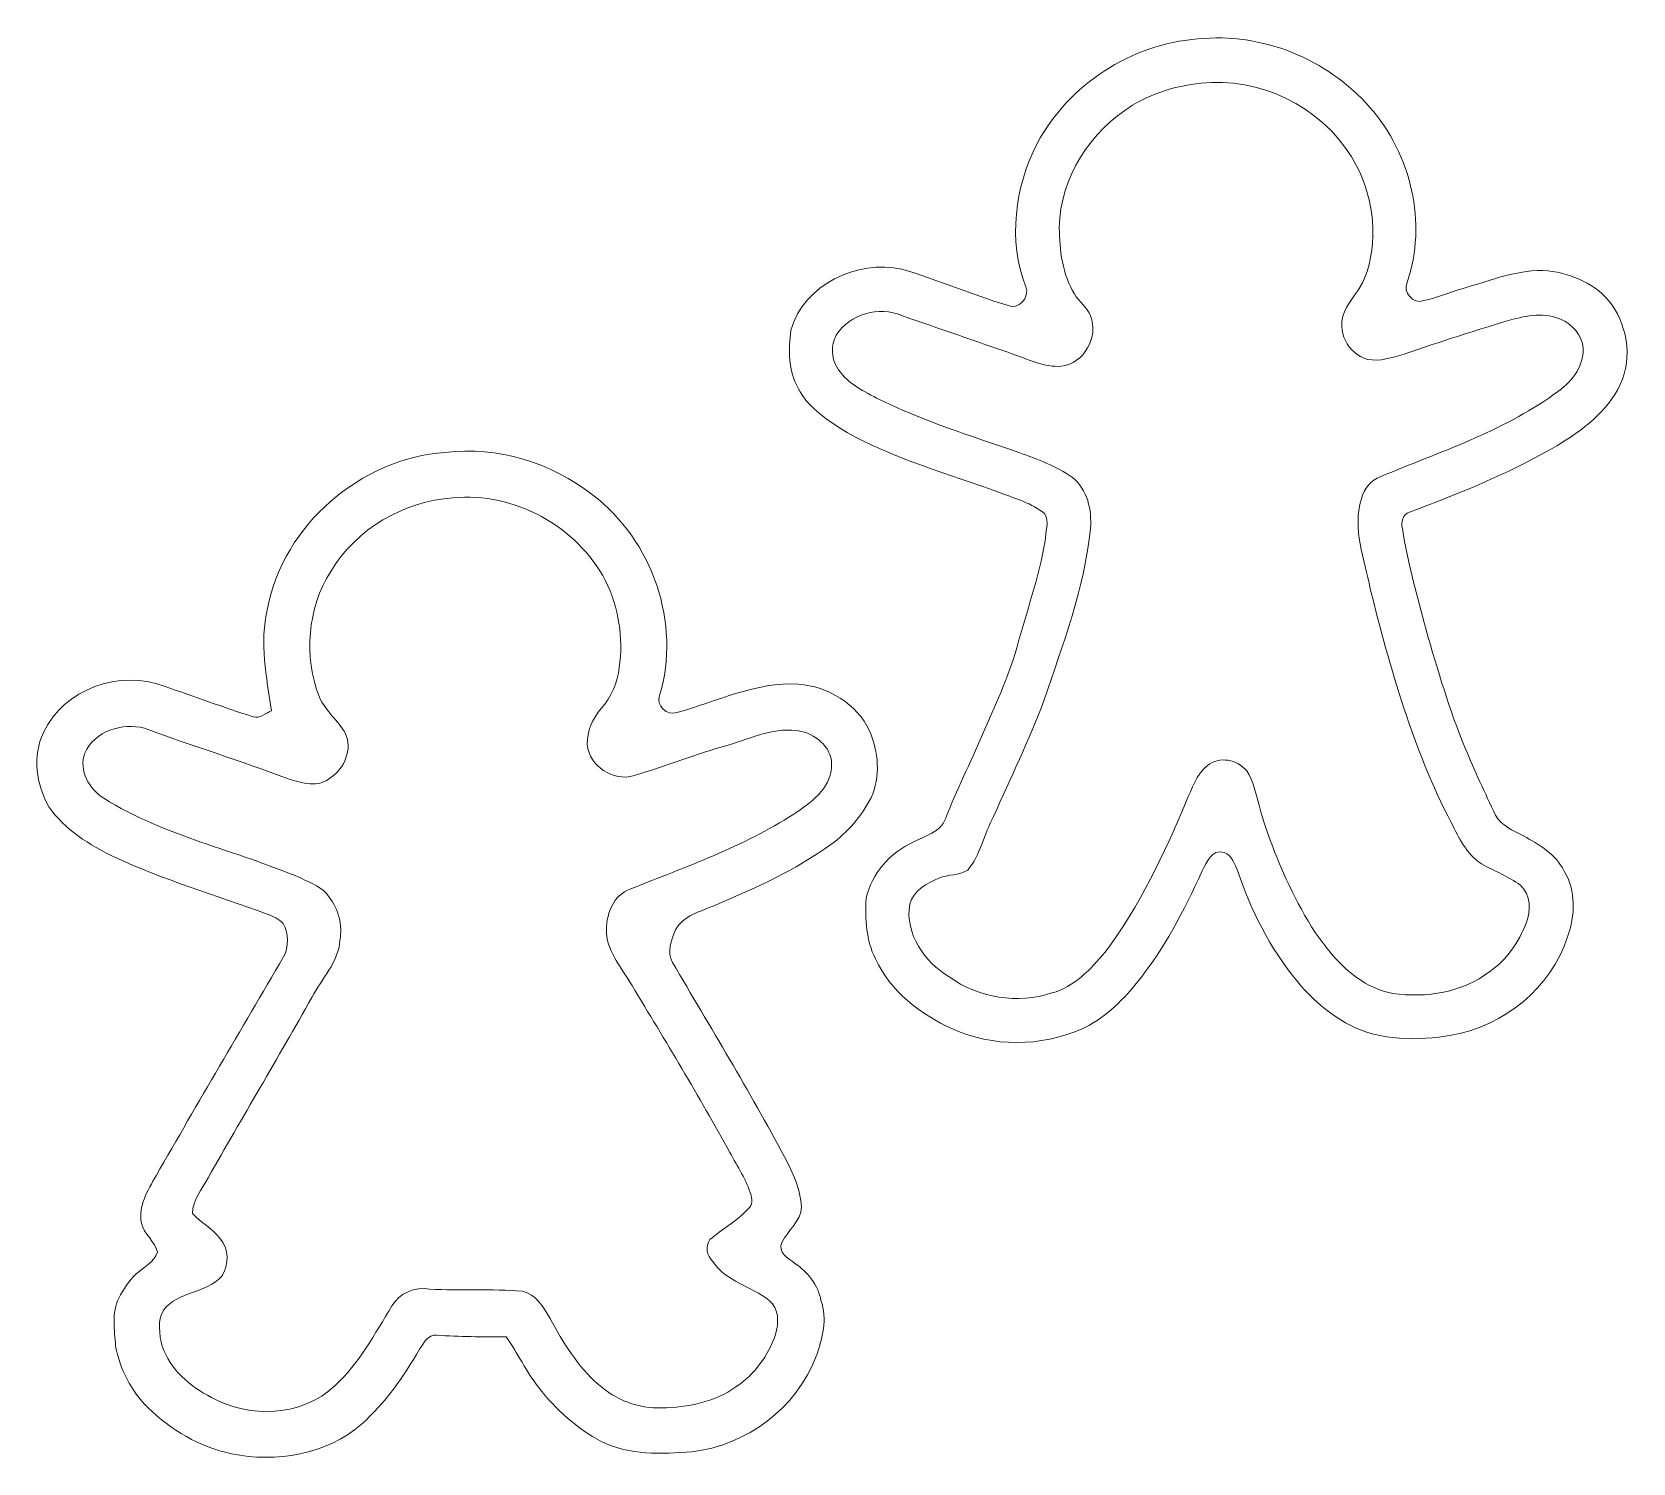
# Model space of a CAD drawing. Header units: centimetres. Extents: x -16.3 to 16.3, y -14.6 to 14.6.
import ezdxf

# ---------------------------------------------------------------- set-up
doc = ezdxf.new("R2010")
doc.units = ezdxf.units.CM
doc.header["$MEASUREMENT"] = 0
doc.layers.add('Layer 1', color=7, linetype='Continuous')

msp = doc.modelspace()

# ---------------------------------------------------------------- linework, layer by layer
at = {"layer": 'Layer 1', "color": 8, "lineweight": 9}
for points, knots in [([(7.44969, 14.43505), (8.75321, 14.57722), (10.10047, 14.02547), (10.95772, 13.04017), (10.95772, 13.04017), (11.79521, 12.08661), (12.1307, 10.68855), (11.71442, 9.4757), (11.71442, 9.4757), (11.62482, 9.27744), (11.83543, 9.02485), (12.05344, 9.10669), (12.05344, 9.10669), (12.32932, 9.15397), (12.58332, 9.28661), (12.8546, 9.3547), (12.8546, 9.3547), (13.4201, 9.5145), (13.98455, 9.7558), (14.58427, 9.71453), (14.58427, 9.71453), (15.0771, 9.65526), (15.57346, 9.43866), (15.87897, 9.03473), (15.87897, 9.03473), (16.22575, 8.53837), (16.31535, 7.83105), (16.00385, 7.29518), (16.00385, 7.29518), (15.70681, 6.75825), (15.18752, 6.39136), (14.66647, 6.09362), (14.66647, 6.09362), (13.74572, 5.56304), (12.75371, 5.17146), (11.76205, 4.79645), (11.76205, 4.79645), (11.62482, 4.75024), (11.58002, 4.59396), (11.62235, 4.46096), (11.62235, 4.46096), (11.71619, 3.75929), (11.93385, 3.08231), (12.10142, 2.39616), (12.10142, 2.39616), (12.33884, 1.58512), (12.57097, 0.76985), (12.90011, -0.01014), (12.90011, -0.01014), (13.08708, -0.47263), (13.30087, -0.92348), (13.51571, -1.37363), (13.51571, -1.37363), (13.63177, -1.59447), (13.87378, -1.68725), (14.08297, -1.79696), (14.08297, -1.79696), (14.40365, -1.973), (14.74443, -2.17267), (14.91306, -2.51345), (14.91306, -2.51345), (15.15824, -2.91386), (15.13848, -3.42362), (14.98362, -3.85401), (14.98362, -3.85401), (14.64742, -4.89223), (13.68822, -5.67575), (12.61965, -5.85743), (12.61965, -5.85743), (11.92962, -5.97491), (11.17644, -5.97773), (10.53967, -5.65), (10.53967, -5.65), (10.12022, -5.41999), (9.74804, -5.10425), (9.45277, -4.72819), (9.45277, -4.72819), (8.91831, -4.07979), (8.53307, -3.3192), (8.26955, -2.52404), (8.26955, -2.52404), (8.20287, -2.38151), (8.15419, -2.18784), (7.98556, -2.13775), (7.98556, -2.13775), (7.73121, -2.0619), (7.63208, -2.33883), (7.53895, -2.51169), (7.53895, -2.51169), (7.17206, -3.3192), (6.76354, -4.11648), (6.19839, -4.8058), (6.19839, -4.8058), (5.88971, -5.18186), (5.5267, -5.52794), (5.0815, -5.73537), (5.0815, -5.73537), (4.25494, -6.09415), (3.27563, -6.10403), (2.4526, -5.73043), (2.4526, -5.73043), (1.80172, -5.43093), (1.19353, -4.9635), (0.88415, -4.30098), (0.88415, -4.30098), (0.70105, -3.92245), (0.66966, -3.4903), (0.69647, -3.07684), (0.69647, -3.07684), (0.80265, -2.5632), (1.18789, -2.14057), (1.65708, -1.92396), (1.65708, -1.92396), (1.89627, -1.8019), (2.20742, -1.72605), (2.31466, -1.4523), (2.31466, -1.4523), (2.52703, -0.86386), (2.8276, -0.31353), (3.06678, 0.26397), (3.06678, 0.26397), (3.30843, 0.85064), (3.59736, 1.42002), (3.76563, 2.03456), (3.76563, 2.03456), (3.9579, 2.76057), (4.22107, 3.47001), (4.34348, 4.21296), (4.34348, 4.21296), (4.34172, 4.39076), (4.43485, 4.59572), (4.33784, 4.76188), (4.33784, 4.76188), (4.07467, 4.98166), (3.73777, 5.07197), (3.42379, 5.19227), (3.42379, 5.19227), (2.37957, 5.58068), (1.29019, 5.87066), (0.31159, 6.41747), (0.31159, 6.41747), (-0.07047, 6.65136), (-0.47405, 6.91136), (-0.68854, 7.32058), (-0.68854, 7.32058), (-0.88927, 7.68006), (-0.88821, 8.10939), (-0.836, 8.50662), (-0.836, 8.50662), (-0.57106, 9.43725), (0.51832, 9.94207), (1.42425, 9.74663), (1.42425, 9.74663), (2.15027, 9.53391), (2.84594, 9.22664), (3.5709, 9.01144), (3.5709, 9.01144), (3.7988, 8.9049), (4.0348, 9.16878), (3.95014, 9.38504), (3.95014, 9.38504), (3.5836, 10.3326), (3.72224, 11.41739), (4.18262, 12.30709), (4.18262, 12.30709), (4.8222, 13.50724), (6.09397, 14.33274), (7.44969, 14.43505), (7.44969, 14.43505), (7.44969, 14.43505), (7.44969, 14.43505), (7.44969, 14.43505)], [0, 0, 0, 0, 0.02272727, 0.02272727, 0.02272727, 0.02272727, 0.04545455, 0.04545455, 0.04545455, 0.04545455, 0.06818182, 0.06818182, 0.06818182, 0.06818182, 0.09090909, 0.09090909, 0.09090909, 0.09090909, 0.11363636, 0.11363636, 0.11363636, 0.11363636, 0.13636364, 0.13636364, 0.13636364, 0.13636364, 0.15909091, 0.15909091, 0.15909091, 0.15909091, 0.18181818, 0.18181818, 0.18181818, 0.18181818, 0.20454545, 0.20454545, 0.20454545, 0.20454545, 0.22727273, 0.22727273, 0.22727273, 0.22727273, 0.25, 0.25, 0.25, 0.25, 0.27272727, 0.27272727, 0.27272727, 0.27272727, 0.29545455, 0.29545455, 0.29545455, 0.29545455, 0.31818182, 0.31818182, 0.31818182, 0.31818182, 0.34090909, 0.34090909, 0.34090909, 0.34090909, 0.36363636, 0.36363636, 0.36363636, 0.36363636, 0.38636364, 0.38636364, 0.38636364, 0.38636364, 0.40909091, 0.40909091, 0.40909091, 0.40909091, 0.43181818, 0.43181818, 0.43181818, 0.43181818, 0.45454545, 0.45454545, 0.45454545, 0.45454545, 0.47727273, 0.47727273, 0.47727273, 0.47727273, 0.5, 0.5, 0.5, 0.5, 0.52272727, 0.52272727, 0.52272727, 0.52272727, 0.54545455, 0.54545455, 0.54545455, 0.54545455, 0.56818182, 0.56818182, 0.56818182, 0.56818182, 0.59090909, 0.59090909, 0.59090909, 0.59090909, 0.61363636, 0.61363636, 0.61363636, 0.61363636, 0.63636364, 0.63636364, 0.63636364, 0.63636364, 0.65909091, 0.65909091, 0.65909091, 0.65909091, 0.68181818, 0.68181818, 0.68181818, 0.68181818, 0.70454545, 0.70454545, 0.70454545, 0.70454545, 0.72727273, 0.72727273, 0.72727273, 0.72727273, 0.75, 0.75, 0.75, 0.75, 0.77272727, 0.77272727, 0.77272727, 0.77272727, 0.79545455, 0.79545455, 0.79545455, 0.79545455, 0.81818182, 0.81818182, 0.81818182, 0.81818182, 0.84090909, 0.84090909, 0.84090909, 0.84090909, 0.86363636, 0.86363636, 0.86363636, 0.86363636, 0.88636364, 0.88636364, 0.88636364, 0.88636364, 0.90909091, 0.90909091, 0.90909091, 0.90909091, 0.93181818, 0.93181818, 0.93181818, 0.93181818, 0.95454545, 0.95454545, 0.95454545, 0.95454545, 1, 1, 1, 1]), ([(7.73121, 13.54922), (7.16959, 13.52524), (6.60655, 13.37989), (6.12501, 13.08462), (6.12501, 13.08462), (5.26776, 12.56109), (4.6437, 11.61671), (4.6317, 10.59577), (4.6317, 10.59577), (4.63417, 10.13222), (4.6945, 9.64433), (4.94003, 9.2411), (4.94003, 9.2411), (5.02964, 9.07882), (5.20497, 8.97581), (5.26565, 8.7959), (5.26565, 8.7959), (5.44062, 8.36798), (5.133, 7.82011), (4.67016, 7.7672), (4.67016, 7.7672), (4.33114, 7.7485), (4.01681, 7.89667), (3.70672, 8.01061), (3.70672, 8.01061), (2.94648, 8.27308), (2.18731, 8.53766), (1.42707, 8.79978), (1.42707, 8.79978), (0.95964, 9.00368), (0.35957, 8.83294), (0.08616, 8.39867), (0.08616, 8.39867), (-0.02108, 8.20252), (-0.01861, 7.9457), (0.10027, 7.7552), (0.10027, 7.7552), (0.27631, 7.4444), (0.60722, 7.28283), (0.90919, 7.1202), (0.90919, 7.1202), (1.84229, 6.65524), (2.84206, 6.34797), (3.82384, 6.00613), (3.82384, 6.00613), (4.19638, 5.86925), (4.57526, 5.73308), (4.90158, 5.50095), (4.90158, 5.50095), (5.20497, 5.25683), (5.2974, 4.83773), (5.26565, 4.46555), (5.26565, 4.46555), (5.14605, 3.25094), (4.69908, 2.10511), (4.31914, 0.95471), (4.31914, 0.95471), (4.00905, 0.15425), (3.64534, -0.62433), (3.28938, -1.40503), (3.28938, -1.40503), (3.09889, -1.76274), (3.02621, -2.18043), (2.7648, -2.49793), (2.7648, -2.49793), (2.587, -2.60306), (2.36793, -2.58119), (2.17919, -2.65774), (2.17919, -2.65774), (1.93225, -2.75934), (1.66273, -2.91527), (1.5837, -3.18867), (1.5837, -3.18867), (1.48634, -3.79898), (1.8878, -4.36413), (2.38769, -4.66787), (2.38769, -4.66787), (2.98388, -5.09861), (3.78257, -5.23266), (4.48177, -4.99666), (4.48177, -4.99666), (4.93756, -4.87918), (5.266, -4.51159), (5.56268, -4.16975), (5.56268, -4.16975), (6.26507, -3.23488), (6.76848, -2.17091), (7.21615, -1.09599), (7.21615, -1.09599), (7.33328, -0.84164), (7.41759, -0.54425), (7.65042, -0.3668), (7.65042, -0.3668), (7.88784, -0.16748), (8.26143, -0.24227), (8.44805, -0.47546), (8.44805, -0.47546), (8.58881, -0.68501), (8.63009, -0.93689), (8.69994, -1.17466), (8.69994, -1.17466), (8.81283, -1.60435), (8.97122, -2.02027), (9.14197, -2.42985), (9.14197, -2.42985), (9.4383, -3.09624), (9.76815, -3.76193), (10.26592, -4.3038), (10.26592, -4.3038), (10.57389, -4.63929), (10.96759, -4.92716), (11.4255, -5.00618), (11.4255, -5.00618), (12.10354, -5.10672), (12.84543, -4.98607), (13.39823, -4.56203), (13.39823, -4.56203), (13.74501, -4.32638), (13.98631, -3.96019), (14.13942, -3.57531), (14.13942, -3.57531), (14.24278, -3.32202), (14.23502, -3.00135), (14.02265, -2.80485), (14.02265, -2.80485), (13.78029, -2.61858), (13.48819, -2.51804), (13.22678, -2.36423), (13.22678, -2.36423), (12.92516, -2.17408), (12.76993, -1.83471), (12.61542, -1.52815), (12.61542, -1.52815), (11.83296, -0.03096), (11.37258, 1.60629), (10.96336, 3.23718), (10.96336, 3.23718), (10.84694, 3.83796), (10.59224, 4.45532), (10.78627, 5.07056), (10.78627, 5.07056), (10.83495, 5.2727), (10.97853, 5.44945), (11.17714, 5.52141), (11.17714, 5.52141), (12.37447, 6.02236), (13.63212, 6.42982), (14.69928, 7.19076), (14.69928, 7.19076), (14.99067, 7.38443), (15.26443, 7.66912), (15.299, 8.03354), (15.299, 8.03354), (15.32475, 8.30412), (15.15718, 8.55848), (14.92682, 8.68512), (14.92682, 8.68512), (14.60297, 8.86751), (14.21844, 8.81918), (13.87589, 8.72534), (13.87589, 8.72534), (13.12836, 8.51085), (12.38929, 8.26814), (11.65445, 8.01379), (11.65445, 8.01379), (11.41245, 7.94288), (11.16056, 7.86104), (10.90656, 7.90901), (10.90656, 7.90901), (10.50687, 8.01732), (10.26733, 8.49709), (10.43737, 8.87986), (10.43737, 8.87986), (10.55273, 9.11975), (10.74287, 9.31589), (10.84941, 9.56037), (10.84941, 9.56037), (11.1341, 10.30014), (11.04803, 11.15422), (10.68572, 11.85201), (10.68572, 11.85201), (10.13186, 12.91952), (8.93101, 13.60214), (7.73121, 13.54922)], [0, 0, 0, 0, 0.0212766, 0.0212766, 0.0212766, 0.0212766, 0.04255319, 0.04255319, 0.04255319, 0.04255319, 0.06382979, 0.06382979, 0.06382979, 0.06382979, 0.08510638, 0.08510638, 0.08510638, 0.08510638, 0.10638298, 0.10638298, 0.10638298, 0.10638298, 0.12765957, 0.12765957, 0.12765957, 0.12765957, 0.14893617, 0.14893617, 0.14893617, 0.14893617, 0.17021277, 0.17021277, 0.17021277, 0.17021277, 0.19148936, 0.19148936, 0.19148936, 0.19148936, 0.21276596, 0.21276596, 0.21276596, 0.21276596, 0.23404255, 0.23404255, 0.23404255, 0.23404255, 0.25531915, 0.25531915, 0.25531915, 0.25531915, 0.27659574, 0.27659574, 0.27659574, 0.27659574, 0.29787234, 0.29787234, 0.29787234, 0.29787234, 0.31914894, 0.31914894, 0.31914894, 0.31914894, 0.34042553, 0.34042553, 0.34042553, 0.34042553, 0.36170213, 0.36170213, 0.36170213, 0.36170213, 0.38297872, 0.38297872, 0.38297872, 0.38297872, 0.40425532, 0.40425532, 0.40425532, 0.40425532, 0.42553191, 0.42553191, 0.42553191, 0.42553191, 0.44680851, 0.44680851, 0.44680851, 0.44680851, 0.46808511, 0.46808511, 0.46808511, 0.46808511, 0.4893617, 0.4893617, 0.4893617, 0.4893617, 0.5106383, 0.5106383, 0.5106383, 0.5106383, 0.53191489, 0.53191489, 0.53191489, 0.53191489, 0.55319149, 0.55319149, 0.55319149, 0.55319149, 0.57446809, 0.57446809, 0.57446809, 0.57446809, 0.59574468, 0.59574468, 0.59574468, 0.59574468, 0.61702128, 0.61702128, 0.61702128, 0.61702128, 0.63829787, 0.63829787, 0.63829787, 0.63829787, 0.65957447, 0.65957447, 0.65957447, 0.65957447, 0.68085106, 0.68085106, 0.68085106, 0.68085106, 0.70212766, 0.70212766, 0.70212766, 0.70212766, 0.72340426, 0.72340426, 0.72340426, 0.72340426, 0.74468085, 0.74468085, 0.74468085, 0.74468085, 0.76595745, 0.76595745, 0.76595745, 0.76595745, 0.78723404, 0.78723404, 0.78723404, 0.78723404, 0.80851064, 0.80851064, 0.80851064, 0.80851064, 0.82978723, 0.82978723, 0.82978723, 0.82978723, 0.85106383, 0.85106383, 0.85106383, 0.85106383, 0.87234043, 0.87234043, 0.87234043, 0.87234043, 0.89361702, 0.89361702, 0.89361702, 0.89361702, 0.91489362, 0.91489362, 0.91489362, 0.91489362, 0.93617021, 0.93617021, 0.93617021, 0.93617021, 0.95744681, 0.95744681, 0.95744681, 0.95744681, 1, 1, 1, 1]), ([(-7.87533, 6.0146), (-6.811, 6.14301), (-5.71245, 5.8061), (-4.87354, 5.14676), (-4.87354, 5.14676), (-3.6561, 4.22637), (-3.06767, 2.52845), (-3.51111, 1.05983), (-3.51111, 1.05983), (-3.58908, 0.85769), (-3.3573, 0.64179), (-3.15587, 0.71446), (-3.15587, 0.71446), (-2.34201, 0.93812), (-1.54473, 1.341), (-0.67937, 1.29514), (-0.67937, 1.29514), (-0.08388, 1.24257), (0.51091, 0.8965), (0.76526, 0.34228), (0.76526, 0.34228), (0.95435, -0.08317), (0.99104, -0.59293), (0.79595, -1.02332), (0.79595, -1.02332), (0.60439, -1.39832), (0.32111, -1.72605), (-0.02002, -1.97229), (-0.02002, -1.97229), (-0.74886, -2.50322), (-1.57965, -2.87011), (-2.40445, -3.22289), (-2.40445, -3.22289), (-2.68561, -3.34142), (-3.03169, -3.41762), (-3.18373, -3.71255), (-3.18373, -3.71255), (-3.27581, -3.9168), (-3.36577, -4.16339), (-3.24794, -4.37753), (-3.24794, -4.37753), (-2.47359, -5.68916), (-1.68549, -6.99408), (-0.96547, -8.33711), (-0.96547, -8.33711), (-0.80037, -8.65637), (-0.63844, -8.99257), (-0.61904, -9.35805), (-0.61904, -9.35805), (-0.6268, -9.64768), (-0.90267, -9.83148), (-1.01768, -10.07877), (-1.01768, -10.07877), (-1.11293, -10.28585), (-0.8868, -10.39874), (-0.76192, -10.50246), (-0.76192, -10.50246), (-0.49169, -10.67356), (-0.28567, -10.94519), (-0.22252, -11.26199), (-0.22252, -11.26199), (-0.09199, -11.6377), (-0.18618, -12.03704), (-0.31988, -12.39617), (-0.31988, -12.39617), (-0.71676, -13.44851), (-1.74123, -14.22144), (-2.8553, -14.34244), (-2.8553, -14.34244), (-3.46913, -14.39713), (-4.1193, -14.41476), (-4.68798, -14.13995), (-4.68798, -14.13995), (-5.19527, -13.87501), (-5.62425, -13.47814), (-5.97456, -13.02941), (-5.97456, -13.02941), (-6.22785, -12.70873), (-6.39719, -12.33408), (-6.63672, -12.00423), (-6.63672, -12.00423), (-7.10945, -12.00529), (-7.58217, -11.99965), (-8.05418, -11.96966), (-8.05418, -11.96966), (-8.23057, -11.95273), (-8.31877, -12.13159), (-8.39744, -12.25682), (-8.39744, -12.25682), (-8.72905, -12.81068), (-9.09594, -13.3589), (-9.58665, -13.78541), (-9.58665, -13.78541), (-10.30314, -14.407), (-11.32092, -14.57246), (-12.23073, -14.38337), (-12.23073, -14.38337), (-12.87773, -14.24755), (-13.46334, -13.89653), (-13.93641, -13.4418), (-13.93641, -13.4418), (-14.27437, -13.10384), (-14.4998, -12.65899), (-14.59081, -12.19156), (-14.59081, -12.19156), (-14.61057, -11.86912), (-14.67513, -11.51458), (-14.52308, -11.21331), (-14.52308, -11.21331), (-14.43101, -11.03304), (-14.31882, -10.85947), (-14.16924, -10.72153), (-14.16924, -10.72153), (-14.01543, -10.58466), (-13.80941, -10.48411), (-13.7378, -10.27598), (-13.7378, -10.27598), (-13.79459, -10.05373), (-14.01014, -9.91156), (-14.06235, -9.68684), (-14.06235, -9.68684), (-14.13714, -9.33759), (-13.929, -9.01338), (-13.76673, -8.72269), (-13.76673, -8.72269), (-12.90806, -7.23256), (-12.04693, -5.74349), (-11.16816, -4.26499), (-11.16816, -4.26499), (-11.05739, -4.05897), (-11.06656, -3.79157), (-11.17346, -3.5859), (-11.17346, -3.5859), (-11.25812, -3.48712), (-11.38936, -3.44267), (-11.50507, -3.39011), (-11.50507, -3.39011), (-12.54223, -3.00946), (-13.60868, -2.70113), (-14.60986, -2.22876), (-14.60986, -2.22876), (-15.11822, -1.98605), (-15.62516, -1.67737), (-15.9476, -1.20288), (-15.9476, -1.20288), (-16.20795, -0.75486), (-16.29191, -0.1696), (-16.0559, 0.30665), (-16.0559, 0.30665), (-15.65162, 1.19742), (-14.49345, 1.59852), (-13.60163, 1.24892), (-13.60163, 1.24892), (-12.99449, 1.04854), (-12.39759, 0.81747), (-11.78694, 0.62909), (-11.78694, 0.62909), (-11.65076, 0.58323), (-11.53541, 0.70459), (-11.41652, 0.74833), (-11.41652, 0.74833), (-11.51424, 1.43589), (-11.66452, 2.14074), (-11.4966, 2.83113), (-11.4966, 2.83113), (-11.17063, 4.54104), (-9.60006, 5.88689), (-7.87533, 6.0146), (-7.87533, 6.0146), (-7.87533, 6.0146), (-7.87533, 6.0146), (-7.87533, 6.0146)], [0, 0, 0, 0, 0.02272727, 0.02272727, 0.02272727, 0.02272727, 0.04545455, 0.04545455, 0.04545455, 0.04545455, 0.06818182, 0.06818182, 0.06818182, 0.06818182, 0.09090909, 0.09090909, 0.09090909, 0.09090909, 0.11363636, 0.11363636, 0.11363636, 0.11363636, 0.13636364, 0.13636364, 0.13636364, 0.13636364, 0.15909091, 0.15909091, 0.15909091, 0.15909091, 0.18181818, 0.18181818, 0.18181818, 0.18181818, 0.20454545, 0.20454545, 0.20454545, 0.20454545, 0.22727273, 0.22727273, 0.22727273, 0.22727273, 0.25, 0.25, 0.25, 0.25, 0.27272727, 0.27272727, 0.27272727, 0.27272727, 0.29545455, 0.29545455, 0.29545455, 0.29545455, 0.31818182, 0.31818182, 0.31818182, 0.31818182, 0.34090909, 0.34090909, 0.34090909, 0.34090909, 0.36363636, 0.36363636, 0.36363636, 0.36363636, 0.38636364, 0.38636364, 0.38636364, 0.38636364, 0.40909091, 0.40909091, 0.40909091, 0.40909091, 0.43181818, 0.43181818, 0.43181818, 0.43181818, 0.45454545, 0.45454545, 0.45454545, 0.45454545, 0.47727273, 0.47727273, 0.47727273, 0.47727273, 0.5, 0.5, 0.5, 0.5, 0.52272727, 0.52272727, 0.52272727, 0.52272727, 0.54545455, 0.54545455, 0.54545455, 0.54545455, 0.56818182, 0.56818182, 0.56818182, 0.56818182, 0.59090909, 0.59090909, 0.59090909, 0.59090909, 0.61363636, 0.61363636, 0.61363636, 0.61363636, 0.63636364, 0.63636364, 0.63636364, 0.63636364, 0.65909091, 0.65909091, 0.65909091, 0.65909091, 0.68181818, 0.68181818, 0.68181818, 0.68181818, 0.70454545, 0.70454545, 0.70454545, 0.70454545, 0.72727273, 0.72727273, 0.72727273, 0.72727273, 0.75, 0.75, 0.75, 0.75, 0.77272727, 0.77272727, 0.77272727, 0.77272727, 0.79545455, 0.79545455, 0.79545455, 0.79545455, 0.81818182, 0.81818182, 0.81818182, 0.81818182, 0.84090909, 0.84090909, 0.84090909, 0.84090909, 0.86363636, 0.86363636, 0.86363636, 0.86363636, 0.88636364, 0.88636364, 0.88636364, 0.88636364, 0.90909091, 0.90909091, 0.90909091, 0.90909091, 0.93181818, 0.93181818, 0.93181818, 0.93181818, 0.95454545, 0.95454545, 0.95454545, 0.95454545, 1, 1, 1, 1]), ([(-7.7194, 5.08644), (-8.722, 5.01553), (-9.68897, 4.46026), (-10.20648, 3.59066), (-10.20648, 3.59066), (-10.68698, 2.83536), (-10.75929, 1.85641), (-10.44002, 1.02526), (-10.44002, 1.02526), (-10.31162, 0.74516), (-10.05832, 0.55289), (-9.90803, 0.28725), (-9.90803, 0.28725), (-9.76163, -0.02672), (-9.92743, -0.42501), (-10.20473, -0.6081), (-10.20473, -0.6081), (-10.45166, -0.824), (-10.79845, -0.72346), (-11.0775, -0.63385), (-11.0775, -0.63385), (-12.04305, -0.2645), (-13.03295, 0.03537), (-14.00168, 0.39414), (-14.00168, 0.39414), (-14.44935, 0.51726), (-15.02156, 0.33593), (-15.21946, -0.11033), (-15.21946, -0.11033), (-15.33906, -0.46911), (-15.13374, -0.84693), (-14.82718, -1.03143), (-14.82718, -1.03143), (-13.59175, -1.80649), (-12.13795, -2.09188), (-10.81009, -2.66091), (-10.81009, -2.66091), (-10.60972, -2.76604), (-10.36911, -2.84295), (-10.24141, -3.04368), (-10.24141, -3.04368), (-10.04808, -3.29133), (-9.96553, -3.61553), (-10.02092, -3.92527), (-10.02092, -3.92527), (-10.05126, -4.37753), (-10.39451, -4.70526), (-10.59243, -5.08908), (-10.59243, -5.08908), (-11.28529, -6.31957), (-12.00636, -7.53348), (-12.70557, -8.76044), (-12.70557, -8.76044), (-12.82975, -8.99328), (-13.02272, -9.20988), (-13.02236, -9.48893), (-13.02236, -9.48893), (-12.85832, -9.67908), (-12.61702, -9.79091), (-12.46744, -9.99587), (-12.46744, -9.99587), (-12.27165, -10.20225), (-12.28153, -10.53879), (-12.42758, -10.76916), (-12.42758, -10.76916), (-12.74614, -11.12053), (-13.30882, -11.07149), (-13.61009, -11.45319), (-13.61009, -11.45319), (-13.74838, -11.67262), (-13.69617, -11.95414), (-13.64114, -12.19262), (-13.64114, -12.19262), (-13.4778, -12.66922), (-13.07387, -13.01212), (-12.63854, -13.23684), (-12.63854, -13.23684), (-11.86243, -13.67287), (-10.78646, -13.62736), (-10.12393, -13.00154), (-10.12393, -13.00154), (-9.62757, -12.54398), (-9.31219, -11.94003), (-8.96013, -11.37417), (-8.96013, -11.37417), (-8.80984, -11.10641), (-8.49233, -10.98435), (-8.19635, -11.02845), (-8.19635, -11.02845), (-7.56594, -11.06973), (-6.93341, -11.0221), (-6.3037, -11.07043), (-6.3037, -11.07043), (-6.02748, -11.13781), (-5.87261, -11.40028), (-5.73961, -11.62888), (-5.73961, -11.62888), (-5.47326, -12.11748), (-5.18046, -12.60643), (-4.7543, -12.97402), (-4.7543, -12.97402), (-4.40682, -13.28729), (-3.93621, -13.47038), (-3.46666, -13.4478), (-3.46666, -13.4478), (-2.93855, -13.44321), (-2.3914, -13.33103), (-1.95395, -13.02023), (-1.95395, -13.02023), (-1.57295, -12.77047), (-1.30096, -12.381), (-1.14821, -11.95626), (-1.14821, -11.95626), (-1.08047, -11.72272), (-1.07412, -11.4278), (-1.27627, -11.25917), (-1.27627, -11.25917), (-1.64527, -10.97412), (-2.15892, -10.88028), (-2.42526, -10.46577), (-2.42526, -10.46577), (-2.54838, -10.3557), (-2.58366, -10.15533), (-2.48418, -10.02233), (-2.48418, -10.02233), (-2.24676, -9.81066), (-1.95642, -9.66214), (-1.73876, -9.42719), (-1.73876, -9.42719), (-1.63469, -9.34993), (-1.60435, -9.24798), (-1.64774, -9.12098), (-1.64774, -9.12098), (-1.73629, -8.80666), (-1.92608, -8.53643), (-2.07637, -8.25068), (-2.07637, -8.25068), (-2.70784, -7.09639), (-3.39328, -5.97315), (-4.07097, -4.84602), (-4.07097, -4.84602), (-4.26958, -4.50665), (-4.55357, -4.1895), (-4.59343, -3.78204), (-4.59343, -3.78204), (-4.60966, -3.42574), (-4.46714, -2.99923), (-4.09461, -2.87717), (-4.09461, -2.87717), (-2.96607, -2.42526), (-1.80684, -2.01709), (-0.7785, -1.35599), (-0.7785, -1.35599), (-0.43701, -1.12704), (-0.0366, -0.8494), (-0.00803, -0.39643), (-0.00803, -0.39643), (0.0276, -0.03448), (-0.29378, 0.25409), (-0.6208, 0.3317), (-0.6208, 0.3317), (-1.13939, 0.4393), (-1.6294, 0.19094), (-2.11517, 0.05195), (-2.11517, 0.05195), (-2.76111, -0.1322), (-3.38835, -0.37738), (-4.03111, -0.57071), (-4.03111, -0.57071), (-4.46044, -0.70053), (-4.93245, -0.37985), (-4.98502, 0.06147), (-4.98502, 0.06147), (-4.98784, 0.33205), (-4.8753, 0.59664), (-4.69715, 0.79807), (-4.69715, 0.79807), (-4.49501, 1.03196), (-4.35954, 1.32512), (-4.33167, 1.63416), (-4.33167, 1.63416), (-4.24348, 2.23317), (-4.34332, 2.85688), (-4.61072, 3.39981), (-4.61072, 3.39981), (-5.19104, 4.51106), (-6.4681, 5.21273), (-7.7194, 5.08644)], [0, 0, 0, 0, 0.02083333, 0.02083333, 0.02083333, 0.02083333, 0.04166667, 0.04166667, 0.04166667, 0.04166667, 0.0625, 0.0625, 0.0625, 0.0625, 0.08333333, 0.08333333, 0.08333333, 0.08333333, 0.10416667, 0.10416667, 0.10416667, 0.10416667, 0.125, 0.125, 0.125, 0.125, 0.14583333, 0.14583333, 0.14583333, 0.14583333, 0.16666667, 0.16666667, 0.16666667, 0.16666667, 0.1875, 0.1875, 0.1875, 0.1875, 0.20833333, 0.20833333, 0.20833333, 0.20833333, 0.22916667, 0.22916667, 0.22916667, 0.22916667, 0.25, 0.25, 0.25, 0.25, 0.27083333, 0.27083333, 0.27083333, 0.27083333, 0.29166667, 0.29166667, 0.29166667, 0.29166667, 0.3125, 0.3125, 0.3125, 0.3125, 0.33333333, 0.33333333, 0.33333333, 0.33333333, 0.35416667, 0.35416667, 0.35416667, 0.35416667, 0.375, 0.375, 0.375, 0.375, 0.39583333, 0.39583333, 0.39583333, 0.39583333, 0.41666667, 0.41666667, 0.41666667, 0.41666667, 0.4375, 0.4375, 0.4375, 0.4375, 0.45833333, 0.45833333, 0.45833333, 0.45833333, 0.47916667, 0.47916667, 0.47916667, 0.47916667, 0.5, 0.5, 0.5, 0.5, 0.52083333, 0.52083333, 0.52083333, 0.52083333, 0.54166667, 0.54166667, 0.54166667, 0.54166667, 0.5625, 0.5625, 0.5625, 0.5625, 0.58333333, 0.58333333, 0.58333333, 0.58333333, 0.60416667, 0.60416667, 0.60416667, 0.60416667, 0.625, 0.625, 0.625, 0.625, 0.64583333, 0.64583333, 0.64583333, 0.64583333, 0.66666667, 0.66666667, 0.66666667, 0.66666667, 0.6875, 0.6875, 0.6875, 0.6875, 0.70833333, 0.70833333, 0.70833333, 0.70833333, 0.72916667, 0.72916667, 0.72916667, 0.72916667, 0.75, 0.75, 0.75, 0.75, 0.77083333, 0.77083333, 0.77083333, 0.77083333, 0.79166667, 0.79166667, 0.79166667, 0.79166667, 0.8125, 0.8125, 0.8125, 0.8125, 0.83333333, 0.83333333, 0.83333333, 0.83333333, 0.85416667, 0.85416667, 0.85416667, 0.85416667, 0.875, 0.875, 0.875, 0.875, 0.89583333, 0.89583333, 0.89583333, 0.89583333, 0.91666667, 0.91666667, 0.91666667, 0.91666667, 0.9375, 0.9375, 0.9375, 0.9375, 0.95833333, 0.95833333, 0.95833333, 0.95833333, 1, 1, 1, 1])]:
    msp.add_open_spline(points, degree=3, knots=knots, dxfattribs=at)

doc.saveas('drawing.dxf')
